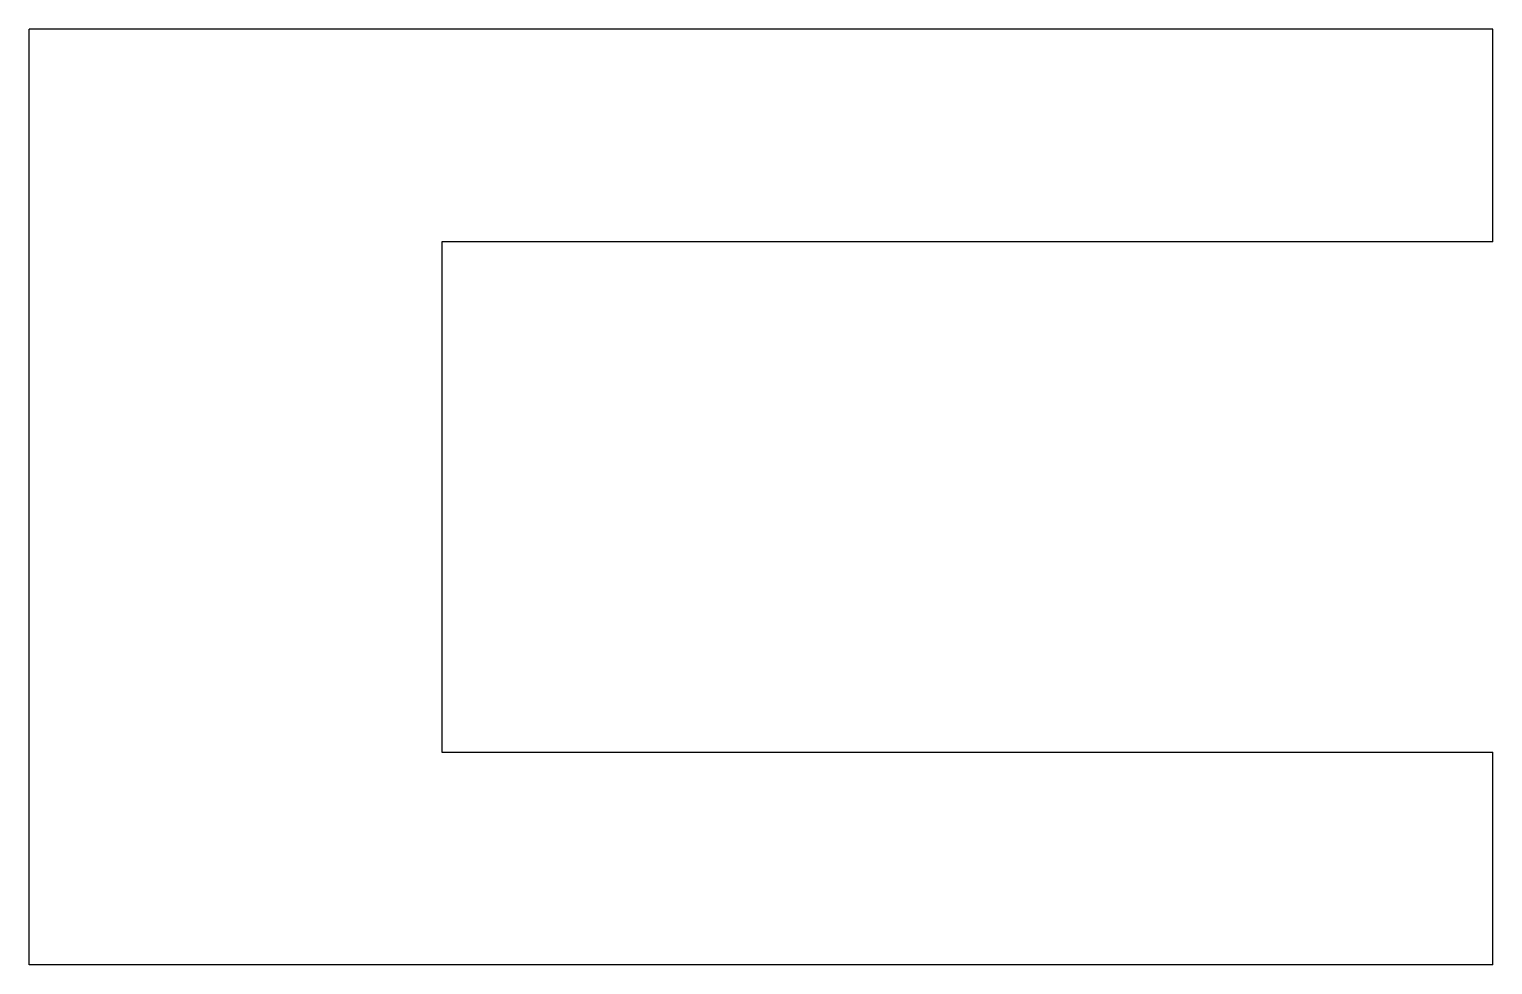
# Model space of a CAD drawing. Header units: metres. Extents: x -29.7 to 4.7, y -22 to 0.
import ezdxf

# ---------------------------------------------------------------- set-up
doc = ezdxf.new("R2010")
doc.units = ezdxf.units.M

msp = doc.modelspace()

# ---------------------------------------------------------------- linework, layer by layer
for points in [[(4.7, 0), (4.012, 0), (3.324, 0), (2.636, 0), (1.948, 0), (1.26, 0), (0.572, 0), (-0.116, 0), (-0.804, 0), (-1.492, 0), (-2.18, 0), (-2.868, 0), (-3.556, 0), (-4.244, 0), (-4.932, 0), (-5.62, 0), (-6.308, 0), (-6.996, 0), (-7.684, 0), (-8.372, 0), (-9.06, 0), (-9.748, 0), (-10.436, 0), (-11.124, 0), (-11.812, 0), (-12.5, 0), (-13.188, 0), (-13.876, 0), (-14.564, 0), (-15.252, 0), (-15.94, 0), (-16.628, 0), (-17.316, 0), (-18.004, 0), (-18.692, 0), (-19.38, 0), (-20.068, 0), (-20.756, 0), (-21.444, 0), (-22.132, 0), (-22.82, 0), (-23.508, 0), (-24.196, 0), (-24.884, 0), (-25.572, 0), (-26.26, 0), (-26.948, 0), (-27.636, 0), (-28.324, 0), (-29.012, 0), (-29.7, 0)], [(-29.7, -22), (-29.7, -21.56), (-29.7, -21.12), (-29.7, -20.68), (-29.7, -20.24), (-29.7, -19.8), (-29.7, -19.36), (-29.7, -18.92), (-29.7, -18.48), (-29.7, -18.04), (-29.7, -17.6), (-29.7, -17.16), (-29.7, -16.72), (-29.7, -16.28), (-29.7, -15.84), (-29.7, -15.4), (-29.7, -14.96), (-29.7, -14.52), (-29.7, -14.08), (-29.7, -13.64), (-29.7, -13.2), (-29.7, -12.76), (-29.7, -12.32), (-29.7, -11.88), (-29.7, -11.44), (-29.7, -11), (-29.7, -10.56), (-29.7, -10.12), (-29.7, -9.68), (-29.7, -9.24), (-29.7, -8.8), (-29.7, -8.36), (-29.7, -7.92), (-29.7, -7.48), (-29.7, -7.04), (-29.7, -6.6), (-29.7, -6.16), (-29.7, -5.72), (-29.7, -5.28), (-29.7, -4.84), (-29.7, -4.4), (-29.7, -3.96), (-29.7, -3.52), (-29.7, -3.08), (-29.7, -2.64), (-29.7, -2.2), (-29.7, -1.76), (-29.7, -1.32), (-29.7, -0.88), (-29.7, -0.44), (-29.7, 0)], [(4.7, -5), (4.7, -4.9), (4.7, -4.8), (4.7, -4.7), (4.7, -4.6), (4.7, -4.5), (4.7, -4.4), (4.7, -4.3), (4.7, -4.2), (4.7, -4.1), (4.7, -4), (4.7, -3.9), (4.7, -3.8), (4.7, -3.7), (4.7, -3.6), (4.7, -3.5), (4.7, -3.4), (4.7, -3.3), (4.7, -3.2), (4.7, -3.1), (4.7, -3), (4.7, -2.9), (4.7, -2.8), (4.7, -2.7), (4.7, -2.6), (4.7, -2.5), (4.7, -2.4), (4.7, -2.3), (4.7, -2.2), (4.7, -2.1), (4.7, -2), (4.7, -1.9), (4.7, -1.8), (4.7, -1.7), (4.7, -1.6), (4.7, -1.5), (4.7, -1.4), (4.7, -1.3), (4.7, -1.2), (4.7, -1.1), (4.7, -1), (4.7, -0.9), (4.7, -0.8), (4.7, -0.7), (4.7, -0.6), (4.7, -0.5), (4.7, -0.4), (4.7, -0.3), (4.7, -0.2), (4.7, -0.1), (4.7, 0)], [(4.7, -5), (4.206, -5), (3.712, -5), (3.218, -5), (2.724, -5), (2.23, -5), (1.736, -5), (1.242, -5), (0.748, -5), (0.254, -5), (-0.24, -5), (-0.734, -5), (-1.228, -5), (-1.722, -5), (-2.216, -5), (-2.71, -5), (-3.204, -5), (-3.698, -5), (-4.192, -5), (-4.686, -5), (-5.18, -5), (-5.674, -5), (-6.168, -5), (-6.662, -5), (-7.156, -5), (-7.65, -5), (-8.144, -5), (-8.638, -5), (-9.132, -5), (-9.626, -5), (-10.12, -5), (-10.614, -5), (-11.108, -5), (-11.602, -5), (-12.096, -5), (-12.59, -5), (-13.084, -5), (-13.578, -5), (-14.072, -5), (-14.566, -5), (-15.06, -5), (-15.554, -5), (-16.048, -5), (-16.542, -5), (-17.036, -5), (-17.53, -5), (-18.024, -5), (-18.518, -5), (-19.012, -5), (-19.506, -5), (-20, -5)], [(-20, -5), (-20, -5.24), (-20, -5.48), (-20, -5.72), (-20, -5.96), (-20, -6.2), (-20, -6.44), (-20, -6.68), (-20, -6.92), (-20, -7.16), (-20, -7.4), (-20, -7.64), (-20, -7.88), (-20, -8.12), (-20, -8.36), (-20, -8.6), (-20, -8.84), (-20, -9.08), (-20, -9.32), (-20, -9.56), (-20, -9.8), (-20, -10.04), (-20, -10.28), (-20, -10.52), (-20, -10.76), (-20, -11), (-20, -11.24), (-20, -11.48), (-20, -11.72), (-20, -11.96), (-20, -12.2), (-20, -12.44), (-20, -12.68), (-20, -12.92), (-20, -13.16), (-20, -13.4), (-20, -13.64), (-20, -13.88), (-20, -14.12), (-20, -14.36), (-20, -14.6), (-20, -14.84), (-20, -15.08), (-20, -15.32), (-20, -15.56), (-20, -15.8), (-20, -16.04), (-20, -16.28), (-20, -16.52), (-20, -16.76), (-20, -17)], [(-20, -17), (-19.506, -17), (-19.012, -17), (-18.518, -17), (-18.024, -17), (-17.53, -17), (-17.036, -17), (-16.542, -17), (-16.048, -17), (-15.554, -17), (-15.06, -17), (-14.566, -17), (-14.072, -17), (-13.578, -17), (-13.084, -17), (-12.59, -17), (-12.096, -17), (-11.602, -17), (-11.108, -17), (-10.614, -17), (-10.12, -17), (-9.626, -17), (-9.132, -17), (-8.638, -17), (-8.144, -17), (-7.65, -17), (-7.156, -17), (-6.662, -17), (-6.168, -17), (-5.674, -17), (-5.18, -17), (-4.686, -17), (-4.192, -17), (-3.698, -17), (-3.204, -17), (-2.71, -17), (-2.216, -17), (-1.722, -17), (-1.228, -17), (-0.734, -17), (-0.24, -17), (0.254, -17), (0.748, -17), (1.242, -17), (1.736, -17), (2.23, -17), (2.724, -17), (3.218, -17), (3.712, -17), (4.206, -17), (4.7, -17)], [(4.7, -22), (4.7, -21.9), (4.7, -21.8), (4.7, -21.7), (4.7, -21.6), (4.7, -21.5), (4.7, -21.4), (4.7, -21.3), (4.7, -21.2), (4.7, -21.1), (4.7, -21), (4.7, -20.9), (4.7, -20.8), (4.7, -20.7), (4.7, -20.6), (4.7, -20.5), (4.7, -20.4), (4.7, -20.3), (4.7, -20.2), (4.7, -20.1), (4.7, -20), (4.7, -19.9), (4.7, -19.8), (4.7, -19.7), (4.7, -19.6), (4.7, -19.5), (4.7, -19.4), (4.7, -19.3), (4.7, -19.2), (4.7, -19.1), (4.7, -19), (4.7, -18.9), (4.7, -18.8), (4.7, -18.7), (4.7, -18.6), (4.7, -18.5), (4.7, -18.4), (4.7, -18.3), (4.7, -18.2), (4.7, -18.1), (4.7, -18), (4.7, -17.9), (4.7, -17.8), (4.7, -17.7), (4.7, -17.6), (4.7, -17.5), (4.7, -17.4), (4.7, -17.3), (4.7, -17.2), (4.7, -17.1), (4.7, -17)], [(4.7, -22), (4.012, -22), (3.324, -22), (2.636, -22), (1.948, -22), (1.26, -22), (0.572, -22), (-0.116, -22), (-0.804, -22), (-1.492, -22), (-2.18, -22), (-2.868, -22), (-3.556, -22), (-4.244, -22), (-4.932, -22), (-5.62, -22), (-6.308, -22), (-6.996, -22), (-7.684, -22), (-8.372, -22), (-9.06, -22), (-9.748, -22), (-10.436, -22), (-11.124, -22), (-11.812, -22), (-12.5, -22), (-13.188, -22), (-13.876, -22), (-14.564, -22), (-15.252, -22), (-15.94, -22), (-16.628, -22), (-17.316, -22), (-18.004, -22), (-18.692, -22), (-19.38, -22), (-20.068, -22), (-20.756, -22), (-21.444, -22), (-22.132, -22), (-22.82, -22), (-23.508, -22), (-24.196, -22), (-24.884, -22), (-25.572, -22), (-26.26, -22), (-26.948, -22), (-27.636, -22), (-28.324, -22), (-29.012, -22), (-29.7, -22)]]:
    msp.add_lwpolyline(points)

doc.saveas('drawing.dxf')
